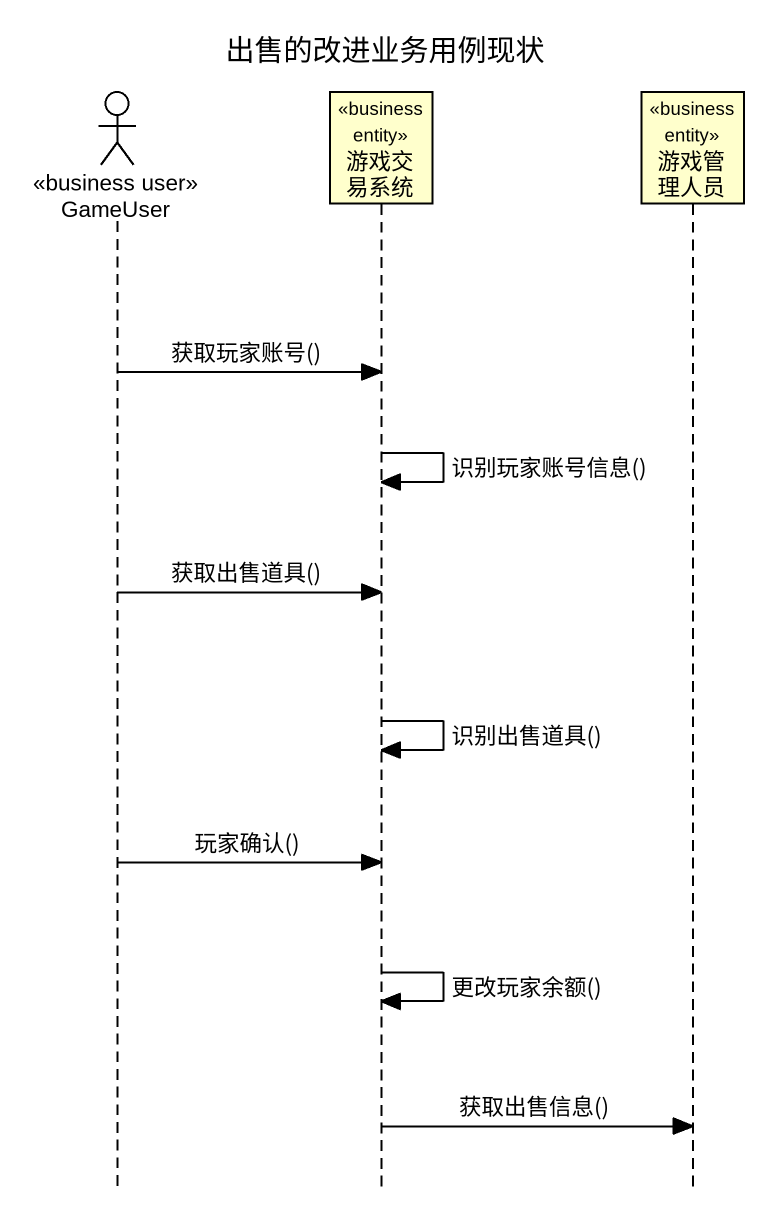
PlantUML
@startuml
title 出售的改进业务用例现状
hide footbox
actor GameUser <<business user>>
participant 游戏交易系统 <<business entity>>
participant 游戏管理人员 <<business entity>>

GameUser -> 游戏交易系统 : 获取玩家账号()
游戏交易系统 -> 游戏交易系统 : 识别玩家账号信息()
GameUser -> 游戏交易系统 : 获取出售道具()
游戏交易系统 -> 游戏交易系统 : 识别出售道具()
GameUser -> 游戏交易系统 : 玩家确认()
游戏交易系统 -> 游戏交易系统 : 更改玩家余额()
游戏交易系统 -> 游戏管理人员 : 获取出售信息()
@enduml
